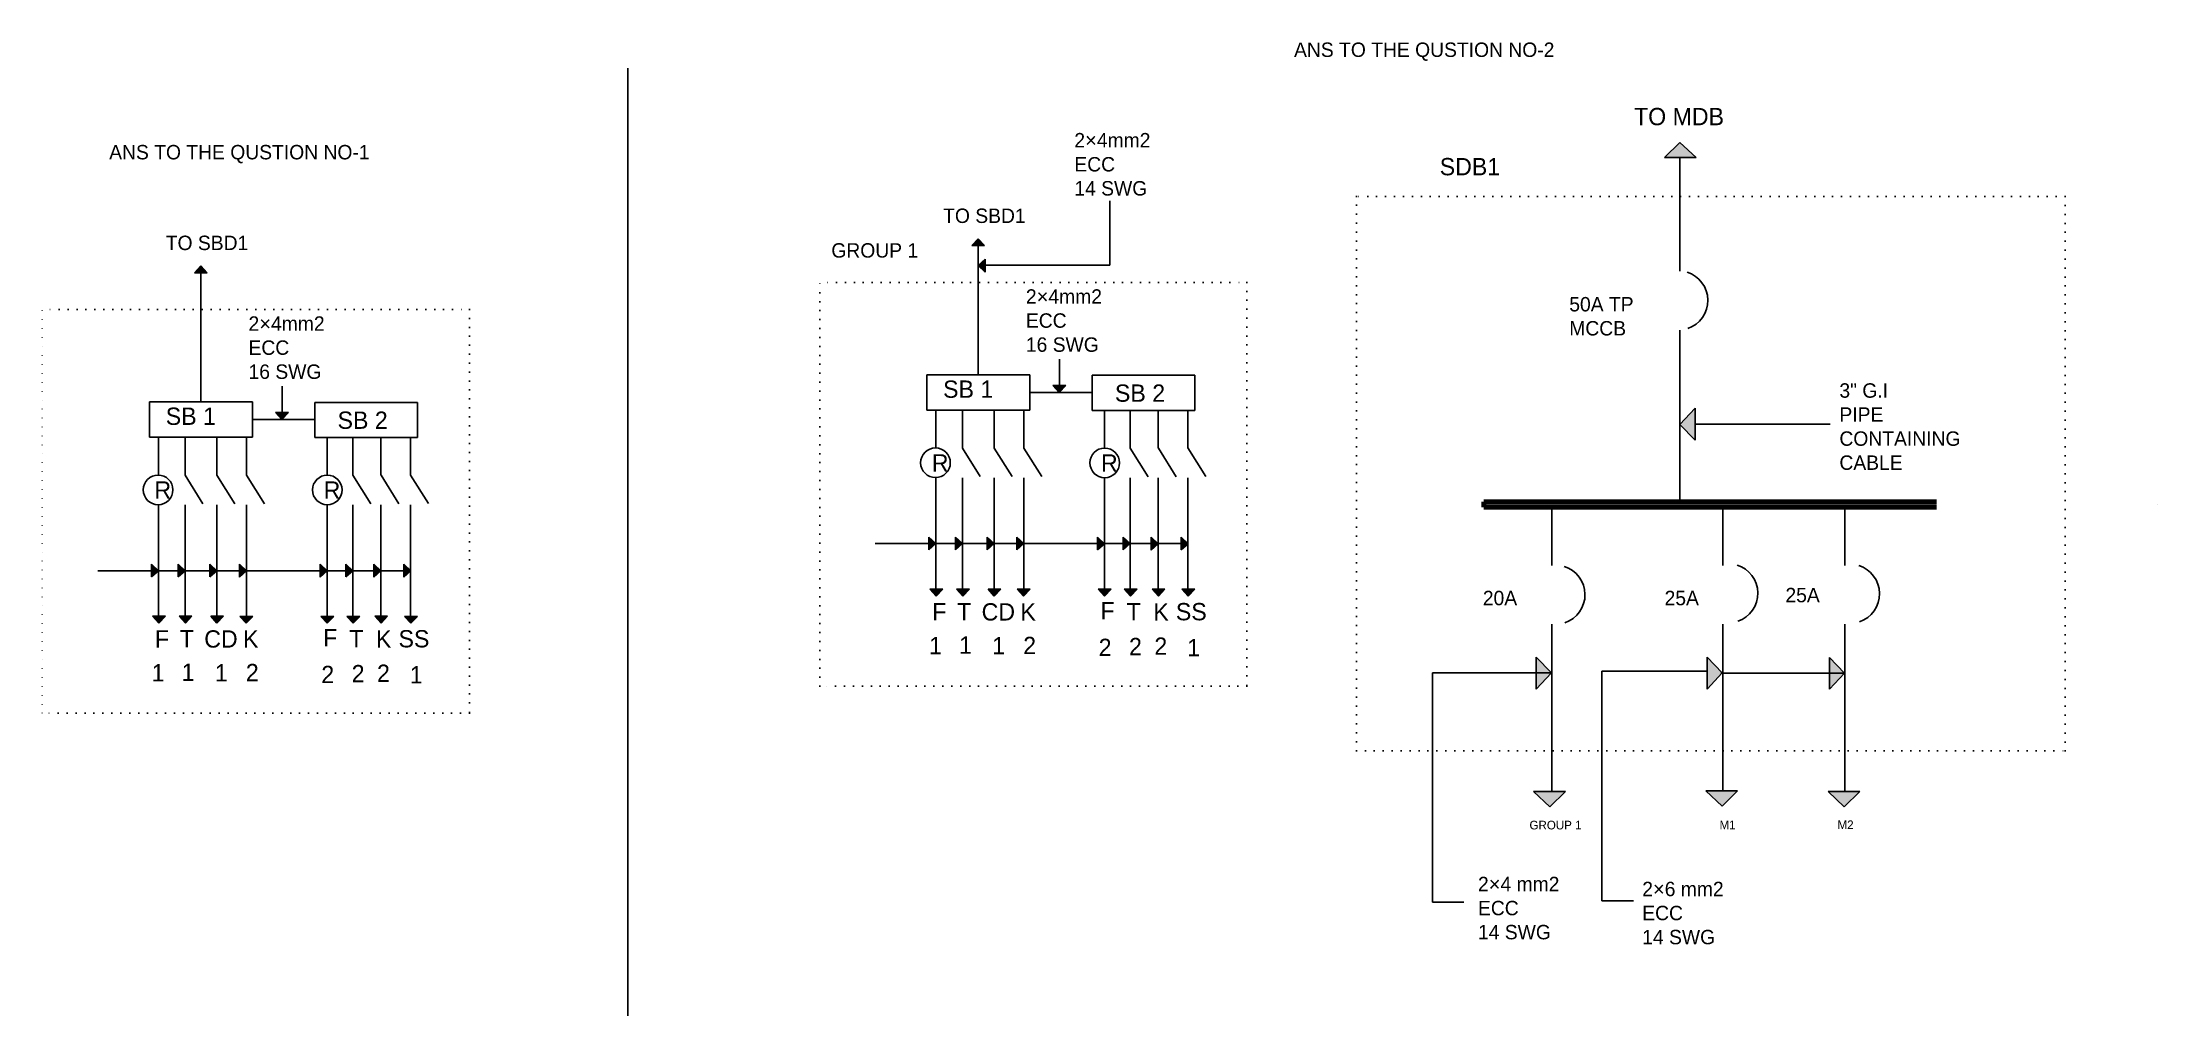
# Model space of a CAD drawing. Header units: inches. Extents: x -304 to 429, y -171 to 166.
import ezdxf

# ---------------------------------------------------------------- set-up
doc = ezdxf.new("R2010")
doc.units = ezdxf.units.IN
doc.header["$MEASUREMENT"] = 0
doc.linetypes.add('ACAD_ISO07W100', pattern=[3, 0, -3])
doc.linetypes.add('DOT2', pattern=[0.125, 0, -0.125])

msp = doc.modelspace()

# ---------------------------------------------------------------- hatches: boundary and pattern name
for points in [[(268.92, 126.23), (263.28, 131.52), (257.92, 126.23)], [(20.04, 98.1), (17.77, 95.71), (20.14, 95.71), (22.22, 95.71)], [(-249.46, 88.71), (-251.74, 86.32), (-249.37, 86.32), (-247.28, 86.32)], [(20.06, 88.8), (22.46, 86.53), (22.46, 88.9), (22.46, 90.99)], [(48.09, 44.81), (50.36, 47.21), (48, 47.21), (45.91, 47.21)], [(-221.41, 35.42), (-219.14, 37.82), (-221.51, 37.82), (-223.59, 37.82)], [(268.62, 39.33), (263.32, 33.69), (268.62, 28.33)], [(5.34, -7.58), (2.94, -5.31), (2.94, -7.68), (2.94, -9.77)], [(14.56, -7.59), (12.16, -5.32), (12.16, -7.68), (12.16, -9.77)], [(25.55, -7.59), (23.16, -5.32), (23.16, -7.69), (23.16, -9.77)], [(35.84, -7.6), (33.44, -5.33), (33.44, -7.7), (33.44, -9.79)], [(63.8, -7.61), (61.41, -5.34), (61.41, -7.71), (61.41, -9.79)], [(72.73, -7.58), (70.33, -5.31), (70.33, -7.67), (70.33, -9.76)], [(82.44, -7.65), (80.04, -5.37), (80.04, -7.74), (80.04, -9.83)], [(92.77, -7.62), (90.38, -5.35), (90.38, -7.71), (90.38, -9.8)], [(-264.16, -16.98), (-266.56, -14.7), (-266.56, -17.07), (-266.56, -19.16)], [(-254.95, -16.98), (-257.34, -14.71), (-257.34, -17.08), (-257.34, -19.16)], [(-243.95, -16.98), (-246.35, -14.71), (-246.35, -17.08), (-246.35, -19.16)], [(-233.66, -16.99), (-236.06, -14.72), (-236.06, -17.09), (-236.06, -19.18)], [(-205.7, -17), (-208.1, -14.73), (-208.1, -17.1), (-208.1, -19.18)], [(-196.78, -16.97), (-199.17, -14.7), (-199.17, -17.06), (-199.17, -19.15)], [(-187.07, -17.04), (-189.46, -14.77), (-189.46, -17.13), (-189.46, -19.22)], [(-176.73, -17.01), (-179.13, -14.74), (-179.13, -17.1), (-179.13, -19.19)], [(5.45, -25.8), (7.72, -23.4), (5.36, -23.4), (3.27, -23.4)], [(14.67, -25.76), (16.95, -23.37), (14.58, -23.37), (12.49, -23.37)], [(25.61, -25.77), (27.88, -23.38), (25.52, -23.38), (23.43, -23.38)], [(35.74, -25.81), (38.01, -23.41), (35.65, -23.41), (33.56, -23.41)], [(63.82, -25.81), (66.09, -23.41), (63.72, -23.41), (61.63, -23.41)], [(72.81, -25.8), (75.08, -23.41), (72.72, -23.41), (70.63, -23.41)], [(82.48, -25.79), (84.76, -23.39), (82.39, -23.39), (80.3, -23.39)], [(92.82, -25.8), (95.09, -23.41), (92.72, -23.41), (90.64, -23.41)], [(-264.05, -35.19), (-261.78, -32.79), (-264.15, -32.79), (-266.23, -32.79)], [(-254.83, -35.16), (-252.56, -32.76), (-254.92, -32.76), (-257.01, -32.76)], [(-243.89, -35.16), (-241.62, -32.77), (-243.99, -32.77), (-246.07, -32.77)], [(-233.76, -35.2), (-231.49, -32.8), (-233.86, -32.8), (-235.94, -32.8)], [(-205.69, -35.2), (-203.42, -32.8), (-205.78, -32.8), (-207.87, -32.8)], [(-196.69, -35.19), (-194.42, -32.8), (-196.79, -32.8), (-198.87, -32.8)], [(-187.02, -35.18), (-184.75, -32.78), (-187.12, -32.78), (-189.2, -32.78)], [(-176.69, -35.19), (-174.41, -32.8), (-176.78, -32.8), (-178.87, -32.8)], [(213.43, -58.01), (218.73, -52.37), (213.43, -47.01)], [(272.7, -58), (277.99, -52.37), (272.7, -47.01)], [(315.1, -58.1), (320.39, -52.47), (315.1, -47.11)], [(223.59, -93.56), (212.59, -93.56), (218.23, -98.85)], [(283.3, -93.32), (272.3, -93.32), (277.93, -98.62)], [(325.63, -93.5), (314.64, -93.5), (320.27, -98.79)]]:
    msp.add_hatch(color=256).paths.add_polyline_path(points)
at = {"lineweight": 100}
msp.add_hatch(color=256, dxfattribs=at).paths.add_polyline_path([(352.25, 5.03), (352.25, 6.85), (195.31, 6.85), (195.31, 5.03)])

# ---------------------------------------------------------------- linework, layer by layer
for p, q in [((-101.46, 157.2), (-101.46, -171.25)), ((263.28, 131.52), (257.92, 126.23)), ((262.67, 126.23), (257.92, 126.23)), ((257.92, 126.23), (268.92, 126.23)), ((268.92, 126.23), (263.28, 131.52)), ((263.32, 112.39), (263.32, 126.36)), ((65.65, 88.89), (65.65, 111.25)), ((263.32, 86.92), (263.32, 112.39)), ((20.04, 98.1), (17.77, 95.71)), ((20.14, 95.71), (17.77, 95.71)), ((17.77, 95.71), (20.14, 95.71)), ((22.22, 95.71), (20.04, 98.1)), ((20.06, 50.92), (20.06, 98.02)), ((20.14, 95.71), (22.22, 95.71)), ((-249.46, 88.71), (-251.74, 86.32)), ((-247.28, 86.32), (-249.46, 88.71)), ((-249.44, 41.53), (-249.44, 88.63)), ((22.46, 90.99), (20.06, 88.8)), ((20.06, 88.89), (65.65, 88.89)), ((20.06, 88.8), (22.46, 86.53)), ((22.46, 88.9), (22.46, 90.99)), ((22.46, 88.9), (22.46, 86.53)), ((22.46, 86.53), (22.46, 88.9)), ((-249.37, 86.32), (-251.74, 86.32)), ((-251.74, 86.32), (-249.37, 86.32)), ((-249.37, 86.32), (-247.28, 86.32)), ((263.32, 6.85), (263.32, 66.38)), ((48.18, 56.33), (48.18, 47.22)), ((-221.32, 46.94), (-221.32, 37.83)), ((2.25, 50.92), (37.87, 50.92)), ((2.25, 38.7), (2.25, 50.92)), ((37.87, 50.92), (37.87, 38.7)), ((37.87, 44.81), (59.55, 44.81)), ((48, 47.21), (45.91, 47.21)), ((45.91, 47.21), (48.09, 44.81)), ((48, 47.21), (50.36, 47.21)), ((50.36, 47.21), (48, 47.21)), ((48.09, 44.81), (50.36, 47.21)), ((59.55, 50.76), (95.17, 50.76)), ((59.55, 38.54), (59.55, 50.76)), ((95.17, 50.76), (95.17, 38.54)), ((-267.25, 41.53), (-231.63, 41.53)), ((-267.25, 29.31), (-267.25, 41.53)), ((-231.63, 41.53), (-231.63, 29.31)), ((-221.51, 37.82), (-223.59, 37.82)), ((-223.59, 37.82), (-221.41, 35.42)), ((-221.51, 37.82), (-219.14, 37.82)), ((-219.14, 37.82), (-221.51, 37.82)), ((-221.41, 35.42), (-219.14, 37.82)), ((-209.96, 41.37), (-174.33, 41.37)), ((-209.96, 29.15), (-209.96, 41.37)), ((-174.33, 41.37), (-174.33, 29.15)), ((37.87, 38.7), (2.25, 38.7)), ((5.36, 38.7), (5.36, 31.11)), ((14.55, 38.7), (14.55, 30.39)), ((25.56, 38.7), (25.56, 29.67)), ((35.83, 38.7), (35.83, 30.57)), ((95.17, 38.54), (59.55, 38.54)), ((63.78, 38.54), (63.78, 25.53)), ((72.72, 38.54), (72.72, 25.53)), ((82.44, 38.54), (82.44, 25.53)), ((92.74, 38.54), (92.74, 25.53)), ((263.32, 41.89), (263.32, 30.89)), ((268.62, 39.33), (263.32, 33.69)), ((268.62, 28.33), (268.62, 39.33)), ((-231.63, 35.42), (-209.96, 35.42)), ((5.36, 31.11), (5.36, 25.53)), ((14.55, 30.39), (14.55, 25.53)), ((25.56, 29.67), (25.56, 25.53)), ((35.83, 30.57), (35.83, 25.53)), ((263.32, 33.69), (268.62, 28.33)), ((268.62, 33.83), (315.38, 33.83)), ((268.62, 33.08), (268.62, 28.33)), ((-231.63, 29.31), (-267.25, 29.31)), ((-264.15, 29.31), (-264.15, 21.72)), ((-254.95, 29.31), (-254.95, 21)), ((-243.95, 29.31), (-243.95, 20.28)), ((-233.67, 29.31), (-233.67, 21.18)), ((-174.33, 29.15), (-209.96, 29.15)), ((-205.72, 29.15), (-205.72, 16.14)), ((-196.78, 29.15), (-196.78, 16.14)), ((-187.06, 29.15), (-187.06, 16.14)), ((-176.76, 29.15), (-176.76, 16.14)), ((14.55, 25.53), (20.75, 15.64)), ((25.56, 25.53), (31.75, 15.64)), ((35.83, 25.53), (42.03, 15.64)), ((72.72, 25.5), (78.92, 15.61)), ((82.48, 25.5), (88.68, 15.61)), ((92.73, 25.56), (98.92, 15.67)), ((-264.15, 21.72), (-264.15, 16.14)), ((-254.95, 21), (-254.95, 16.14)), ((-254.95, 16.14), (-248.75, 6.24)), ((-243.95, 20.28), (-243.95, 16.14)), ((-243.95, 16.14), (-237.75, 6.24)), ((-233.67, 21.18), (-233.67, 16.14)), ((-233.67, 16.14), (-227.47, 6.24)), ((-196.78, 16.11), (-190.58, 6.22)), ((-187.02, 16.11), (-180.82, 6.22)), ((-176.78, 16.17), (-170.58, 6.28)), ((5.36, 15.26), (5.36, -13.21)), ((14.55, 15.26), (14.55, -13.57)), ((25.56, 15.26), (25.56, -14.11)), ((35.83, 15.26), (35.83, -14.29)), ((63.78, 15.26), (63.78, -23.4)), ((72.72, 15.26), (72.72, -23.4)), ((82.44, 15.26), (82.44, -23.4)), ((92.74, 15.26), (92.74, -23.4)), ((-264.15, 5.87), (-264.15, -22.6)), ((-254.95, 5.87), (-254.95, -22.96)), ((-243.95, 5.87), (-243.95, -23.5)), ((-233.67, 5.87), (-233.67, -23.68)), ((-205.72, 5.87), (-205.72, -32.79)), ((-196.78, 5.87), (-196.78, -32.79)), ((-187.06, 5.87), (-187.06, -32.79)), ((-176.76, 5.87), (-176.76, -32.79)), ((218.84, 5.03), (218.84, -15.17)), ((278.18, 5.03), (278.18, -15.17)), ((320.51, 5.03), (320.51, -15.17)), ((2.94, -7.68), (2.94, -5.31)), ((2.94, -5.31), (2.94, -7.68)), ((5.34, -7.58), (2.94, -5.31)), ((12.16, -7.68), (12.16, -5.32)), ((12.16, -5.32), (12.16, -7.68)), ((14.56, -7.59), (12.16, -5.32)), ((23.16, -7.69), (23.16, -5.32)), ((23.16, -5.32), (23.16, -7.69)), ((25.55, -7.59), (23.16, -5.32)), ((33.44, -7.7), (33.44, -5.33)), ((33.44, -5.33), (33.44, -7.7)), ((35.84, -7.6), (33.44, -5.33)), ((61.41, -7.71), (61.41, -5.34)), ((61.41, -5.34), (61.41, -7.71)), ((63.8, -7.61), (61.41, -5.34)), ((70.33, -7.67), (70.33, -5.31)), ((70.33, -5.31), (70.33, -7.67)), ((72.73, -7.58), (70.33, -5.31)), ((80.04, -7.74), (80.04, -5.37)), ((80.04, -5.37), (80.04, -7.74)), ((82.44, -7.65), (80.04, -5.37)), ((90.38, -7.71), (90.38, -5.35)), ((90.38, -5.35), (90.38, -7.71)), ((92.77, -7.62), (90.38, -5.35)), ((-15.65, -7.6), (92.74, -7.6)), ((2.94, -9.77), (5.34, -7.58)), ((2.94, -7.68), (2.94, -9.77)), ((5.36, -13.21), (5.36, -23.4)), ((12.16, -9.77), (14.56, -7.59)), ((12.16, -7.68), (12.16, -9.77)), ((14.55, -13.57), (14.55, -23.4)), ((23.16, -9.77), (25.55, -7.59)), ((23.16, -7.69), (23.16, -9.77)), ((25.56, -14.11), (25.56, -23.4)), ((33.44, -9.79), (35.84, -7.6)), ((33.44, -7.7), (33.44, -9.79)), ((35.83, -14.29), (35.83, -23.4)), ((61.41, -9.79), (63.8, -7.61)), ((61.41, -7.71), (61.41, -9.79)), ((70.33, -9.76), (72.73, -7.58)), ((70.33, -7.67), (70.33, -9.76)), ((80.04, -9.83), (82.44, -7.65)), ((80.04, -7.74), (80.04, -9.83)), ((90.38, -9.8), (92.77, -7.62)), ((90.38, -7.71), (90.38, -9.8)), ((-285.15, -16.99), (-176.76, -16.99)), ((-266.56, -17.07), (-266.56, -14.7)), ((-266.56, -14.7), (-266.56, -17.07)), ((-264.16, -16.98), (-266.56, -14.7)), ((-266.56, -19.16), (-264.16, -16.98)), ((-266.56, -17.07), (-266.56, -19.16)), ((-257.34, -17.08), (-257.34, -14.71)), ((-257.34, -14.71), (-257.34, -17.08)), ((-254.95, -16.98), (-257.34, -14.71)), ((-257.34, -19.16), (-254.95, -16.98)), ((-257.34, -17.08), (-257.34, -19.16)), ((-246.35, -17.08), (-246.35, -14.71)), ((-246.35, -14.71), (-246.35, -17.08)), ((-243.95, -16.98), (-246.35, -14.71)), ((-246.35, -19.16), (-243.95, -16.98)), ((-246.35, -17.08), (-246.35, -19.16)), ((-236.06, -17.09), (-236.06, -14.72)), ((-236.06, -14.72), (-236.06, -17.09)), ((-233.66, -16.99), (-236.06, -14.72)), ((-236.06, -19.18), (-233.66, -16.99)), ((-236.06, -17.09), (-236.06, -19.18)), ((-208.1, -17.1), (-208.1, -14.73)), ((-208.1, -14.73), (-208.1, -17.1)), ((-205.7, -17), (-208.1, -14.73)), ((-208.1, -19.18), (-205.7, -17)), ((-208.1, -17.1), (-208.1, -19.18)), ((-199.17, -17.06), (-199.17, -14.7)), ((-199.17, -14.7), (-199.17, -17.06)), ((-196.78, -16.97), (-199.17, -14.7)), ((-199.17, -19.15), (-196.78, -16.97)), ((-199.17, -17.06), (-199.17, -19.15)), ((-189.46, -17.13), (-189.46, -14.77)), ((-189.46, -14.77), (-189.46, -17.13)), ((-187.07, -17.04), (-189.46, -14.77)), ((-189.46, -19.22), (-187.07, -17.04)), ((-189.46, -17.13), (-189.46, -19.22)), ((-179.13, -17.1), (-179.13, -14.74)), ((-179.13, -14.74), (-179.13, -17.1)), ((-176.73, -17.01), (-179.13, -14.74)), ((-179.13, -19.19), (-176.73, -17.01)), ((-179.13, -17.1), (-179.13, -19.19)), ((-264.15, -22.6), (-264.15, -32.79)), ((-254.95, -22.96), (-254.95, -32.79)), ((-243.95, -23.5), (-243.95, -32.79)), ((-233.67, -23.68), (-233.67, -32.79)), ((5.36, -23.4), (3.27, -23.4)), ((3.27, -23.4), (5.45, -25.8)), ((5.36, -23.4), (7.72, -23.4)), ((7.72, -23.4), (5.36, -23.4)), ((5.45, -25.8), (7.72, -23.4)), ((14.58, -23.37), (12.49, -23.37)), ((12.49, -23.37), (14.67, -25.76)), ((14.58, -23.37), (16.95, -23.37)), ((16.95, -23.37), (14.58, -23.37)), ((14.67, -25.76), (16.95, -23.37)), ((25.52, -23.38), (23.43, -23.38)), ((23.43, -23.38), (25.61, -25.77)), ((25.52, -23.38), (27.88, -23.38)), ((27.88, -23.38), (25.52, -23.38)), ((25.61, -25.77), (27.88, -23.38)), ((35.65, -23.41), (33.56, -23.41)), ((33.56, -23.41), (35.74, -25.81)), ((35.65, -23.41), (38.01, -23.41)), ((38.01, -23.41), (35.65, -23.41)), ((35.74, -25.81), (38.01, -23.41)), ((63.72, -23.41), (61.63, -23.41)), ((61.63, -23.41), (63.82, -25.81)), ((63.72, -23.41), (66.09, -23.41)), ((66.09, -23.41), (63.72, -23.41)), ((63.82, -25.81), (66.09, -23.41)), ((72.72, -23.41), (70.63, -23.41)), ((70.63, -23.41), (72.81, -25.8)), ((72.72, -23.41), (75.08, -23.41)), ((75.08, -23.41), (72.72, -23.41)), ((72.81, -25.8), (75.08, -23.41)), ((82.39, -23.39), (80.3, -23.39)), ((80.3, -23.39), (82.48, -25.79)), ((82.39, -23.39), (84.76, -23.39)), ((84.76, -23.39), (82.39, -23.39)), ((82.48, -25.79), (84.76, -23.39)), ((92.72, -23.41), (90.64, -23.41)), ((90.64, -23.41), (92.82, -25.8)), ((92.72, -23.41), (95.09, -23.41)), ((95.09, -23.41), (92.72, -23.41)), ((92.82, -25.8), (95.09, -23.41)), ((-264.15, -32.79), (-266.23, -32.79)), ((-266.23, -32.79), (-264.05, -35.19)), ((-264.15, -32.79), (-261.78, -32.79)), ((-261.78, -32.79), (-264.15, -32.79)), ((-264.05, -35.19), (-261.78, -32.79)), ((-254.92, -32.76), (-257.01, -32.76)), ((-257.01, -32.76), (-254.83, -35.16)), ((-254.92, -32.76), (-252.56, -32.76)), ((-252.56, -32.76), (-254.92, -32.76)), ((-254.83, -35.16), (-252.56, -32.76)), ((-243.99, -32.77), (-246.07, -32.77)), ((-246.07, -32.77), (-243.89, -35.16)), ((-243.99, -32.77), (-241.62, -32.77)), ((-241.62, -32.77), (-243.99, -32.77)), ((-243.89, -35.16), (-241.62, -32.77)), ((-233.86, -32.8), (-235.94, -32.8)), ((-235.94, -32.8), (-233.76, -35.2)), ((-233.86, -32.8), (-231.49, -32.8)), ((-231.49, -32.8), (-233.86, -32.8)), ((-233.76, -35.2), (-231.49, -32.8)), ((-205.78, -32.8), (-207.87, -32.8)), ((-207.87, -32.8), (-205.69, -35.2)), ((-205.78, -32.8), (-203.42, -32.8)), ((-203.42, -32.8), (-205.78, -32.8)), ((-205.69, -35.2), (-203.42, -32.8)), ((-196.79, -32.8), (-198.87, -32.8)), ((-198.87, -32.8), (-196.69, -35.19)), ((-196.79, -32.8), (-194.42, -32.8)), ((-194.42, -32.8), (-196.79, -32.8)), ((-196.69, -35.19), (-194.42, -32.8)), ((-187.12, -32.78), (-189.2, -32.78)), ((-189.2, -32.78), (-187.02, -35.18)), ((-187.12, -32.78), (-184.75, -32.78)), ((-184.75, -32.78), (-187.12, -32.78)), ((-187.02, -35.18), (-184.75, -32.78)), ((-176.78, -32.8), (-178.87, -32.8)), ((-178.87, -32.8), (-176.69, -35.19)), ((-176.78, -32.8), (-174.41, -32.8)), ((-174.41, -32.8), (-176.78, -32.8)), ((-176.69, -35.19), (-174.41, -32.8)), ((218.84, -35.47), (218.84, -78.97)), ((278.18, -35.47), (278.18, -93.56)), ((320.51, -35.47), (320.51, -93.56)), ((213.43, -51.76), (213.43, -47.01)), ((213.43, -47.01), (213.43, -58.01)), ((218.73, -52.37), (213.43, -47.01)), ((272.7, -51.76), (272.7, -47.01)), ((272.7, -47.01), (272.7, -58)), ((277.99, -52.37), (272.7, -47.01)), ((315.1, -51.86), (315.1, -47.11)), ((315.1, -47.11), (315.1, -58.1)), ((320.39, -52.47), (315.1, -47.11)), ((213.05, -52.36), (177.47, -52.36)), ((177.47, -52.36), (177.47, -131.9)), ((213.05, -52.36), (218.84, -52.36)), ((213.43, -58.01), (218.73, -52.37)), ((271.79, -51.85), (236.21, -51.85)), ((236.21, -51.85), (236.21, -131.39)), ((271.79, -51.85), (272.7, -51.85)), ((272.7, -58), (277.99, -52.37)), ((277.45, -52.46), (320.51, -52.46)), ((314.71, -52.45), (320.5, -52.45)), ((315.1, -58.1), (320.39, -52.47)), ((218.84, -78.97), (218.84, -93.18)), ((223.59, -93.56), (212.59, -93.56)), ((212.59, -93.56), (218.23, -98.85)), ((218.23, -98.85), (223.59, -93.56)), ((218.84, -93.18), (218.84, -93.56)), ((218.84, -93.56), (223.59, -93.56)), ((283.3, -93.32), (272.3, -93.32)), ((272.3, -93.32), (277.93, -98.62)), ((277.93, -98.62), (283.3, -93.32)), ((278.54, -93.32), (283.3, -93.32)), ((325.63, -93.5), (314.64, -93.5)), ((314.64, -93.5), (320.27, -98.79)), ((320.27, -98.79), (325.63, -93.5)), ((320.88, -93.5), (325.63, -93.5)), ((177.47, -131.9), (188.42, -131.9)), ((236.21, -131.39), (247.16, -131.39))]:
    msp.add_line(p, q)
at = {"linetype": 'ACAD_ISO07W100'}
for p, q in [((396.85, 112.8), (151.15, 112.8)), ((151.15, 112.8), (151.15, -79.47)), ((396.85, -79.47), (396.85, 112.8)), ((-34.94, -57.02), (-34.94, 82.97)), ((-10.51, 82.97), (-34.94, 82.97)), ((-10.51, 82.97), (113.17, 82.97)), ((113.17, 82.97), (113.17, -57.02)), ((-304.45, -66.41), (-304.45, 73.58)), ((-280.02, 73.58), (-304.45, 73.58)), ((-280.02, 73.58), (-156.33, 73.58)), ((-156.33, 73.58), (-156.33, -66.41)), ((113.17, -57.02), (-34.94, -57.02)), ((-156.33, -66.41), (-304.45, -66.41)), ((151.15, -79.47), (396.85, -79.47))]:
    msp.add_line(p, q, dxfattribs=at)
at = {"lineweight": 100}
for p, q in [((195.31, 6.85), (352.25, 6.85)), ((195.31, 6.85), (195.31, 5.95)), ((195.31, 5.95), (195.31, 5.03)), ((195.31, 5.03), (352.25, 5.03)), ((428.94, 5.95), (428.94, 5.95))]:
    msp.add_line(p, q, dxfattribs=at)
for centre in [(5.21, 20.43), (63.87, 20.4), (-264.29, 11.04), (-205.64, 11.01)]:
    msp.add_circle(centre, 5.14)
for centre in [(262.77, 76.7), (220.16, -25.32), (280.11, -24.8), (322.29, -24.99)]:
    msp.add_arc(centre, 10.23, 288.68724, 73.0497)

# ---------------------------------------------------------------- texts
at = {"attachment_point": 1}
for s, insert, char_height, width in [('ANS TO THE QUSTION NO-2', (129.52, 166.13), 5, 178.9687), ('TO MDB', (247.39, 143.46), 6, 41.3514), ('{\\H1.667x;2\\fArial|b0|i0|c0|p34;×\\Ftxt|c0;4mm2\\PECC\\P14 SWG}', (53.35, 134.76), 3, 41.3655), ('ANS TO THE QUSTION NO-1', (-281.26, 130.62), 5, 178.9687), ('SDB1', (180.02, 126.1), 6, 40.7387), ('TO SBD1', (7.86, 108.57), 5, 37.2034), ('TO SBD1', (-261.65, 99.17), 5, 37.2034), ('GROUP 1', (-30.9, 96.56), 5, 50.0763), ('{\\H1.667x;2\\fArial|b0|i0|c0|p34;×\\Ftxt|c0;\\H1x;4mm2\\PECC\\P16 SWG}', (36.55, 80.58), 3, 41.3655), ('50A TP\\PMCCB', (224.94, 77.9), 5, 34.095), ('{\\H1.667x;2\\fArial|b0|i0|c0|p34;×\\Ftxt|c0;\\H1x;4mm2\\PECC\\P16 SWG}', (-232.96, 71.19), 3, 41.3655), ('SB 1', (7.85, 48.96), 6, 25.2056), ('SB 2', (67.42, 47.59), 6, 25.2056), ('3" G.I\\PPIPE \\PCONTAINING\\PCABLE', (318.59, 47.99), 5, 55.2651), ('SB 1', (-261.65, 39.57), 6, 25.2056), ('SB 2', (-202.09, 38.2), 6, 25.2056), ('R', (3.93, 23.39), 6, 7.6899), ('R', (62.58, 23.36), 6, 7.6899), ('R', (-265.58, 14), 6, 7.6899), ('R', (-206.92, 13.97), 6, 7.6899), (' 20A ', (193.11, -23.95), 5, 34.095), (' 25A ', (256.12, -23.95), 5, 34.095), (' 25A ', (298.02, -22.92), 5, 34.095), ('GROUP 1', (211.14, -103.67), 3, 37.0701), ('M1', (277.04, -103.6), 3, 13.5964), ('M2', (317.94, -103.56), 3, 13.5964), ('2{\\fArial|b0|i0|c0|p34;×}4 mm2\\PECC\\P14 SWG', (193.29, -123.1), 5, 32.46), ('2{\\fArial|b0|i0|c0|p34;×}6 mm2\\PECC\\P14 SWG', (250.23, -124.82), 5, 39.3941)]:
    msp.add_mtext(s, dxfattribs=dict(at, insert=insert, char_height=char_height, width=width))
at = {"linetype": 'DOT2', "char_height": 6, "width": 6.5268, "attachment_point": 1}
for s, insert in [('F', (4.09, -28.22)), ('T', (12.72, -28.17)), ('CD', (21.2, -28.25)), ('K', (34.66, -28.28)), ('F', (62.42, -27.84)), ('T', (71.47, -28.18)), ('K', (80.73, -28.29)), ('SS', (88.55, -28.18)), ('F', (-265.41, -37.61)), ('T', (-256.78, -37.56)), ('CD', (-248.31, -37.64)), ('K', (-234.85, -37.67)), ('F', (-207.09, -37.23)), ('T', (-198.03, -37.57)), ('K', (-188.78, -37.68)), ('SS', (-180.95, -37.57)), ('1', (2.97, -39.96)), ('1', (13.37, -39.77)), ('1', (24.88, -39.98)), ('2', (35.62, -39.9)), ('2', (61.78, -40.56)), ('2', (72.31, -40.27)), ('2', (81.09, -40.13)), ('1', (92.44, -40.67)), ('1', (-266.53, -49.35)), ('1', (-256.13, -49.16)), ('1', (-244.62, -49.37)), ('2', (-233.88, -49.29)), ('2', (-207.72, -49.95)), ('2', (-197.19, -49.66)), ('2', (-188.41, -49.52)), ('1', (-177.06, -50.06))]:
    msp.add_mtext(s, dxfattribs=dict(at, insert=insert))

doc.saveas('drawing.dxf')
